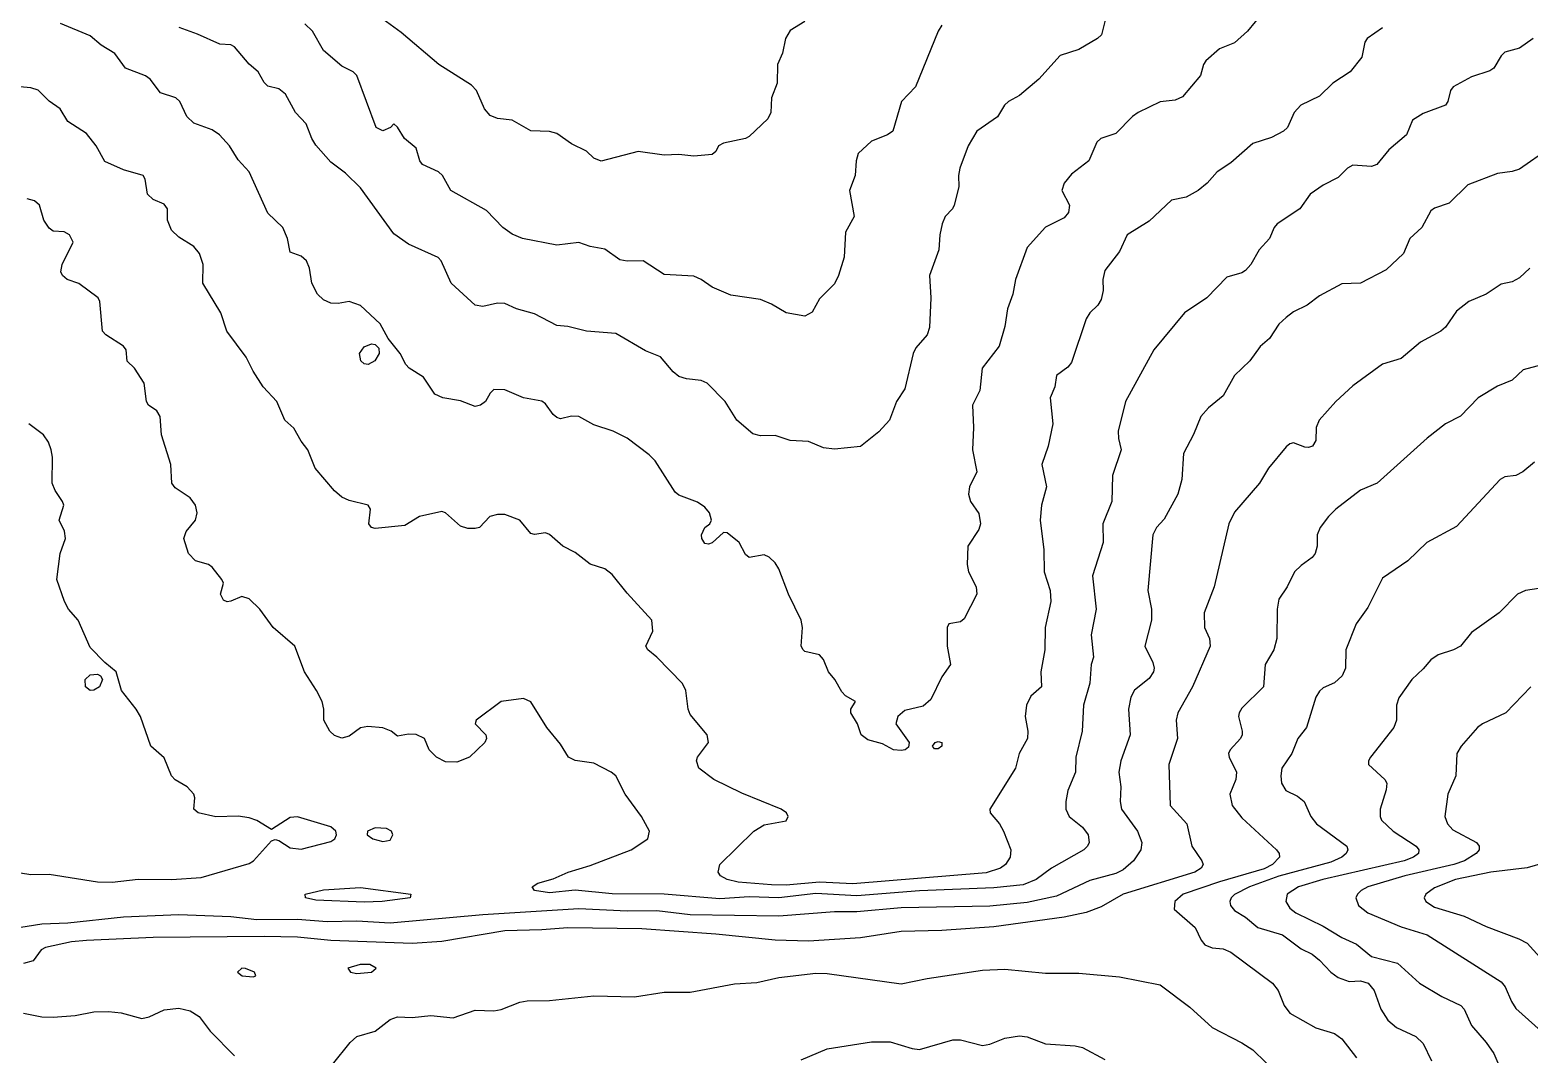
# Model space of a CAD drawing. Header units: inches. Extents: x 3311818 to 3313075, y 1372003 to 1372737.
# Drawn here: x 3312655 to 3312809.3, y 1372517 to 1372622.4 of the extents above; entities that cross this region are included whole.
import ezdxf

# ---------------------------------------------------------------- set-up
doc = ezdxf.new("R2010")
doc.units = ezdxf.units.IN
doc.header["$MEASUREMENT"] = 0

msp = doc.modelspace()

# ---------------------------------------------------------------- linework, layer by layer
for points, elevation in [([(3312781.89, 1372624.15), (3312780.32, 1372622.24), (3312778.97, 1372621.03), (3312777.44, 1372620.41), (3312776.04, 1372619.2), (3312775.77, 1372618.81), (3312775.47, 1372617.67), (3312773.63, 1372615.48), (3312772.87, 1372615.14), (3312771.34, 1372614.98), (3312769.06, 1372613.89), (3312768.47, 1372613.48), (3312766.77, 1372611.71), (3312765.21, 1372611.19), (3312764.82, 1372610.81), (3312763.97, 1372608.9), (3312762.2, 1372607.52), (3312761.45, 1372606.62), (3312761.2, 1372605.86), (3312761.99, 1372604.33), (3312761.9, 1372603.57), (3312761.43, 1372603.03), (3312759.53, 1372602.08), (3312757.62, 1372599.99), (3312756.42, 1372596.71), (3312756.15, 1372595.18), (3312755.62, 1372593.66), (3312755.34, 1372591.87), (3312754.74, 1372589.85), (3312753.02, 1372587.56), (3312752.75, 1372585.27), (3312752.01, 1372583.75), (3312752.12, 1372581.46), (3312752, 1372579.18), (3312752.44, 1372576.89), (3312751.71, 1372575.36), (3312751.61, 1372574.6), (3312751.82, 1372573.84), (3312752.67, 1372572.63), (3312752.85, 1372571.55), (3312752.67, 1372570.96), (3312751.52, 1372569.27), (3312751.45, 1372567.36), (3312751.61, 1372566.6), (3312752.39, 1372565.07), (3312752.45, 1372564.31), (3312751.14, 1372561.79), (3312750.76, 1372561.48), (3312749.56, 1372561.26), (3312749.41, 1372560.88), (3312749.4, 1372558.98), (3312749.73, 1372557.07), (3312748.86, 1372555.8), (3312747.71, 1372553.49), (3312746.95, 1372552.79), (3312745.05, 1372552.35), (3312744.32, 1372551.73), (3312744.12, 1372550.97), (3312745.5, 1372549.07), (3312745.43, 1372548.57), (3312745.09, 1372548.3), (3312744.66, 1372548.23), (3312743.87, 1372548.3), (3312742.76, 1372548.91), (3312741.23, 1372549.34), (3312740.56, 1372549.83), (3312740.16, 1372550.97), (3312739.49, 1372552.12), (3312739.5, 1372552.5), (3312739.96, 1372553.26), (3312738.95, 1372553.84), (3312738.57, 1372554.26), (3312737.84, 1372555.55), (3312737.19, 1372556.31), (3312736.66, 1372557.58), (3312736.28, 1372558.06), (3312734.75, 1372558.42), (3312734.58, 1372558.59), (3312734.37, 1372558.98), (3312734.51, 1372560.88), (3312734.39, 1372561.64), (3312733.07, 1372564.31), (3312732.09, 1372566.93), (3312731.71, 1372567.53), (3312731.08, 1372568.12), (3312730.56, 1372568.35), (3312729.04, 1372568.08), (3312728.66, 1372568.4), (3312727.99, 1372569.65), (3312726.75, 1372570.62), (3312726.37, 1372570.67), (3312725.23, 1372569.61), (3312724.85, 1372569.46), (3312724.46, 1372569.52), (3312724.16, 1372570.03), (3312724.13, 1372570.41), (3312724.46, 1372571.17), (3312724.99, 1372571.55), (3312725.15, 1372571.93), (3312724.94, 1372572.7), (3312724.46, 1372573.26), (3312723.7, 1372573.8), (3312721.8, 1372574.51), (3312721.41, 1372574.8), (3312719.35, 1372578.03), (3312718.75, 1372578.67), (3312716.46, 1372580.36), (3312715.03, 1372581.08), (3312713.03, 1372581.74), (3312711.51, 1372582.6), (3312710.74, 1372582.63), (3312709.6, 1372582.37), (3312709.22, 1372582.48), (3312708.84, 1372582.8), (3312708.08, 1372583.9), (3312707.69, 1372584.17), (3312705.79, 1372584.52), (3312703.88, 1372585.34), (3312702.74, 1372585.39), (3312702.36, 1372585.01), (3312701.9, 1372584.13), (3312701.39, 1372583.75), (3312700.83, 1372583.62), (3312699.31, 1372584.22), (3312697.49, 1372584.51), (3312696.67, 1372584.89), (3312695.5, 1372586.63), (3312694.03, 1372587.56), (3312693.69, 1372587.94), (3312693.11, 1372589.09), (3312691.86, 1372590.61), (3312691.06, 1372592.13), (3312689.02, 1372594.03), (3312687.87, 1372594.43), (3312686.73, 1372594.22), (3312685.97, 1372594.26), (3312685.21, 1372594.59), (3312684.61, 1372595.18), (3312684, 1372596.33), (3312683.78, 1372597.85), (3312683.47, 1372598.61), (3312682.92, 1372599.1), (3312681.78, 1372599.5), (3312681.52, 1372600.9), (3312681.04, 1372602.04), (3312679.49, 1372603.52), (3312677.55, 1372607.76), (3312676.44, 1372609.01), (3312675.54, 1372610.43), (3312674.53, 1372611.57), (3312673.77, 1372612.08), (3312671.87, 1372612.79), (3312671.15, 1372613.48), (3312670.43, 1372615), (3312670.02, 1372615.38), (3312668.44, 1372615.9), (3312667.37, 1372617.29), (3312666.91, 1372617.65), (3312664.85, 1372618.43), (3312663.73, 1372619.96), (3312662.34, 1372620.81), (3312661.2, 1372621.75), (3312658.15, 1372623.02)], 4492), ([(3312734.75, 1372623.24), (3312733.23, 1372622.33), (3312732.76, 1372621.48), (3312732.47, 1372619.98), (3312731.94, 1372618.81), (3312731.9, 1372616.91), (3312731.32, 1372615.38), (3312731.26, 1372613.86), (3312730.94, 1372613.23), (3312729.04, 1372611.4), (3312728.66, 1372611.19), (3312726.37, 1372610.73), (3312725.88, 1372610.43), (3312725.61, 1372609.88), (3312725.23, 1372609.56), (3312723.32, 1372609.38), (3312721.8, 1372609.56), (3312720.27, 1372609.47), (3312717.6, 1372609.86), (3312713.79, 1372608.88), (3312713.03, 1372609.17), (3312712.27, 1372609.89), (3312710.74, 1372610.64), (3312709.22, 1372611.72), (3312708.46, 1372611.93), (3312706.55, 1372612), (3312704.64, 1372613.09), (3312703.12, 1372613.25), (3312702.36, 1372613.58), (3312701.8, 1372614.24), (3312700.95, 1372616.15), (3312700.45, 1372616.7), (3312697.07, 1372618.81), (3312693.21, 1372622.1), (3312690.94, 1372623.77)], 4495), ([(3312794.21, 1372622.6), (3312792.64, 1372621.48), (3312792.39, 1372621.1), (3312792.07, 1372619.58), (3312790.89, 1372618.05), (3312789.09, 1372616.91), (3312787.73, 1372615.57), (3312785.79, 1372614.62), (3312785.13, 1372613.86), (3312784.42, 1372612.33), (3312784.01, 1372611.95), (3312782.78, 1372611.31), (3312780.87, 1372610.68), (3312778.59, 1372608.7), (3312777.18, 1372607.76), (3312776.15, 1372606.62), (3312775.22, 1372605.86), (3312774.01, 1372605.15), (3312772.49, 1372604.86), (3312770.2, 1372602.7), (3312767.93, 1372601.28), (3312767.15, 1372599.57), (3312765.63, 1372597.62), (3312765.43, 1372596.71), (3312765.47, 1372595.56), (3312765.25, 1372594.63), (3312764.92, 1372594.04), (3312764.1, 1372593.25), (3312763.72, 1372592.66), (3312762.2, 1372588.16), (3312761.82, 1372587.66), (3312760.64, 1372586.8), (3312760.5, 1372585.66), (3312759.99, 1372584.51), (3312760.29, 1372581.84), (3312759.81, 1372579.56), (3312759.15, 1372577.65), (3312759.62, 1372575.36), (3312759.11, 1372573.46), (3312758.98, 1372571.93), (3312759.36, 1372568.89), (3312759.37, 1372566.6), (3312760, 1372564.69), (3312760.08, 1372563.55), (3312759.48, 1372560.88), (3312759.47, 1372558.59), (3312759.05, 1372556.31), (3312759.11, 1372554.78), (3312758, 1372553.82), (3312757.56, 1372552.88), (3312757.42, 1372551.73), (3312757.7, 1372550.21), (3312757.66, 1372549.45), (3312756.83, 1372547.92), (3312756.43, 1372546.4), (3312753.78, 1372542.21), (3312753.82, 1372541.82), (3312754.78, 1372540.68), (3312755.21, 1372539.92), (3312755.95, 1372538.01), (3312755.9, 1372537.25), (3312755.41, 1372536.49), (3312754.89, 1372536.11), (3312753.43, 1372535.64), (3312739.71, 1372534.52), (3312736.28, 1372534.7), (3312732.85, 1372534.39), (3312731.32, 1372534.4), (3312727.89, 1372534.67), (3312726.76, 1372534.96), (3312726.09, 1372535.35), (3312725.82, 1372535.73), (3312726, 1372536.49), (3312729.5, 1372539.92), (3312730.56, 1372540.6), (3312732.85, 1372540.99), (3312733.03, 1372541.44), (3312732.86, 1372541.82), (3312732.31, 1372542.21), (3312728.28, 1372543.83), (3312725.4, 1372545.25), (3312723.86, 1372546.4), (3312723.61, 1372547.16), (3312723.72, 1372547.54), (3312724.84, 1372549.07), (3312724.69, 1372549.83), (3312722.94, 1372551.92), (3312722.74, 1372552.5), (3312722.51, 1372554.4), (3312722.18, 1372555.12), (3312719.51, 1372557.84), (3312718.59, 1372558.59), (3312718.38, 1372558.98), (3312719.1, 1372560.5), (3312719.02, 1372561.64), (3312716.46, 1372564.43), (3312714.94, 1372566.35), (3312714.17, 1372566.92), (3312712.65, 1372567.39), (3312711.12, 1372568.62), (3312709.84, 1372569.27), (3312708.46, 1372570.45), (3312708.08, 1372570.62), (3312706.93, 1372570.45), (3312706.55, 1372570.57), (3312705.44, 1372571.93), (3312703.88, 1372572.51), (3312703.12, 1372572.53), (3312702.34, 1372572.32), (3312701.26, 1372571.17), (3312700.83, 1372571.08), (3312700.07, 1372571.08), (3312699.31, 1372571.33), (3312697.78, 1372572.7), (3312697.4, 1372572.83), (3312695.08, 1372572.32), (3312693.59, 1372571.37), (3312690.54, 1372571.09), (3312690.16, 1372571.19), (3312689.89, 1372571.55), (3312690.04, 1372573.08), (3312689.83, 1372573.46), (3312687.87, 1372573.96), (3312687.11, 1372574.31), (3312686.35, 1372574.96), (3312684.35, 1372577.27), (3312683.62, 1372579.18), (3312682.92, 1372580.05), (3312682.16, 1372581.41), (3312681.25, 1372582.23), (3312680.4, 1372584.13), (3312679.02, 1372585.66), (3312677.97, 1372587.27), (3312677.26, 1372588.7), (3312675.27, 1372591.37), (3312674.65, 1372593.28), (3312672.81, 1372596.33), (3312672.84, 1372598.23), (3312672.44, 1372599.38), (3312671.87, 1372600.08), (3312670.34, 1372601.05), (3312669.58, 1372601.78), (3312669.16, 1372602.81), (3312669.16, 1372603.95), (3312668.82, 1372604.44), (3312667.67, 1372604.92), (3312667.12, 1372605.47), (3312666.87, 1372607), (3312666.66, 1372607.38), (3312664.63, 1372607.96), (3312662.72, 1372608.85), (3312661.82, 1372610.43), (3312660.81, 1372611.71), (3312658.91, 1372612.95), (3312658.1, 1372614.24), (3312657, 1372615.05), (3312655.86, 1372616.17), (3312655.1, 1372616.42), (3312652.05, 1372616.7)], 4491), ([(3312765.68, 1372623.39), (3312765.3, 1372621.86), (3312764.88, 1372621.48), (3312762.96, 1372620.35), (3312761.05, 1372619.73), (3312758.85, 1372617.29), (3312756.86, 1372615.64), (3312755.7, 1372615), (3312755.29, 1372614.62), (3312754.57, 1372613.42), (3312752.47, 1372611.95), (3312751.56, 1372610.43), (3312750.71, 1372608.14), (3312750.58, 1372607.38), (3312750.61, 1372606.24), (3312750.13, 1372604.33), (3312749.95, 1372603.95), (3312749.21, 1372603.19), (3312748.89, 1372602.43), (3312748.65, 1372601.28), (3312748.56, 1372599.76), (3312747.6, 1372597.09), (3312747.73, 1372594.8), (3312747.59, 1372591.75), (3312747.33, 1372590.99), (3312746.19, 1372589.65), (3312745.9, 1372589.09), (3312745.05, 1372585.46), (3312744.19, 1372584.13), (3312743.46, 1372582.23), (3312742.38, 1372581.03), (3312740.47, 1372579.52), (3312737.8, 1372579.24), (3312736.66, 1372579.39), (3312735.14, 1372580.01), (3312733.23, 1372580.14), (3312731.71, 1372580.65), (3312730.18, 1372580.6), (3312729.42, 1372580.82), (3312727.77, 1372582.23), (3312726.57, 1372584.13), (3312724.7, 1372586.04), (3312724.08, 1372586.3), (3312722.56, 1372586.47), (3312721.8, 1372586.71), (3312721.21, 1372587.18), (3312719.89, 1372588.75), (3312718.37, 1372589.37), (3312715.32, 1372591.14), (3312712.27, 1372591.37), (3312710.36, 1372591.85), (3312709.22, 1372591.95), (3312706.93, 1372593.16), (3312705.08, 1372593.66), (3312703.88, 1372594.22), (3312703.12, 1372594.26), (3312701.6, 1372593.9), (3312700.83, 1372594.06), (3312698.34, 1372596.33), (3312697.32, 1372598.61), (3312697.02, 1372598.95), (3312693.97, 1372600.32), (3312692.45, 1372601.39), (3312689.02, 1372606.13), (3312687.49, 1372607.62), (3312685.97, 1372608.76), (3312684.44, 1372610.52), (3312684.02, 1372611.19), (3312683.44, 1372612.72), (3312682.35, 1372613.86), (3312681.29, 1372615.77), (3312680.63, 1372616.32), (3312679.49, 1372616.6), (3312679.11, 1372616.97), (3312678.51, 1372618.05), (3312677.58, 1372618.84), (3312676.06, 1372620.63), (3312675.68, 1372620.85), (3312674.54, 1372620.9), (3312672.25, 1372621.95), (3312670.36, 1372622.63)], 4493), ([(3312748.86, 1372622.87), (3312748.47, 1372622.24), (3312746.15, 1372616.53), (3312744.72, 1372615), (3312743.81, 1372611.95), (3312743.27, 1372611.57), (3312741.62, 1372610.94), (3312740.26, 1372609.67), (3312740.05, 1372608.9), (3312739.94, 1372607.38), (3312739.34, 1372605.86), (3312739.82, 1372603.19), (3312738.95, 1372601.57), (3312738.79, 1372599), (3312738.21, 1372597.09), (3312737.8, 1372596.24), (3312736.28, 1372594.72), (3312735.52, 1372593.34), (3312734.75, 1372592.93), (3312732.85, 1372593.25), (3312731.32, 1372594.16), (3312730.18, 1372594.63), (3312727.13, 1372595.07), (3312725.23, 1372595.89), (3312724.08, 1372596.71), (3312723.32, 1372597.03), (3312720.27, 1372597.22), (3312718.1, 1372598.61), (3312716.46, 1372598.57), (3312715.7, 1372598.72), (3312714.17, 1372599.82), (3312712.65, 1372600.08), (3312711.51, 1372600.49), (3312709.22, 1372600.21), (3312705.71, 1372600.9), (3312704.64, 1372601.36), (3312703.68, 1372602.04), (3312701.98, 1372603.78), (3312698.32, 1372605.86), (3312697.46, 1372607.38), (3312697.05, 1372607.76), (3312695.39, 1372608.52), (3312695.14, 1372608.9), (3312694.74, 1372610.19), (3312693.56, 1372611.19), (3312692.83, 1372612.38), (3312692.45, 1372612.7), (3312692.12, 1372612.33), (3312691.31, 1372612), (3312690.65, 1372612.33), (3312688.64, 1372617.67), (3312688.26, 1372618.05), (3312687.11, 1372618.66), (3312685.21, 1372620.27), (3312684.08, 1372622.24), (3312683.3, 1372622.99)], 4494), ([(3312809.71, 1372621.48), (3312808.31, 1372620.51), (3312806.79, 1372620.09), (3312806.41, 1372619.7), (3312805.67, 1372618.43), (3312805.26, 1372618.15), (3312803.36, 1372617.55), (3312801.47, 1372616.53), (3312801.19, 1372616.15), (3312800.94, 1372615), (3312800.68, 1372614.62), (3312798.4, 1372613.79), (3312797.28, 1372613.1), (3312796.68, 1372611.57), (3312794.87, 1372610.05), (3312793.64, 1372608.52), (3312793.07, 1372608.31), (3312791.16, 1372608.47), (3312790.61, 1372608.14), (3312789.64, 1372607.18), (3312788.11, 1372606.4), (3312786.77, 1372605.47), (3312785.69, 1372603.95), (3312783.36, 1372602.43), (3312783.06, 1372602.04), (3312782.58, 1372600.9), (3312781.53, 1372599.76), (3312780.64, 1372598.23), (3312780.11, 1372597.63), (3312779.73, 1372597.38), (3312778.2, 1372596.93), (3312776.13, 1372594.8), (3312773.84, 1372593.28), (3312770.66, 1372589.47), (3312767.75, 1372584.13), (3312767, 1372581.08), (3312767.02, 1372580.32), (3312767.31, 1372579.18), (3312766.43, 1372576.51), (3312766.36, 1372573.84), (3312765.44, 1372571.55), (3312765.46, 1372569.65), (3312764.37, 1372566.22), (3312764.74, 1372562.79), (3312764.24, 1372560.12), (3312764.47, 1372557.83), (3312764.24, 1372557.07), (3312764.09, 1372555.16), (3312763.42, 1372552.88), (3312763.29, 1372550.21), (3312762.64, 1372547.54), (3312762.6, 1372546.02), (3312761.82, 1372544.11), (3312761.62, 1372542.97), (3312761.63, 1372542.21), (3312761.97, 1372541.44), (3312763.34, 1372540.35), (3312763.9, 1372539.54), (3312764.01, 1372538.78), (3312763.85, 1372538.39), (3312763.47, 1372538.01), (3312760.14, 1372536.11), (3312758.55, 1372534.96), (3312757.24, 1372534.41), (3312754.19, 1372534.09), (3312746.57, 1372533.81), (3312740.09, 1372533.29), (3312735.9, 1372533.51), (3312732.09, 1372533.08), (3312729.04, 1372533.18), (3312725.99, 1372532.98), (3312720.27, 1372533.46), (3312714.94, 1372533.49), (3312711.12, 1372533.85), (3312708.46, 1372533.59), (3312706.94, 1372533.82), (3312706.69, 1372534.2), (3312707.29, 1372534.58), (3312708.84, 1372535.03), (3312710.39, 1372535.73), (3312712.65, 1372536.39), (3312716.88, 1372538.01), (3312718.61, 1372539.16), (3312718.78, 1372539.92), (3312717.94, 1372541.44), (3312716.26, 1372543.73), (3312715.29, 1372545.64), (3312714.82, 1372546.02), (3312713.03, 1372546.94), (3312711.12, 1372547.21), (3312710.42, 1372547.54), (3312709.6, 1372548.88), (3312708.21, 1372550.59), (3312706.55, 1372553.25), (3312705.79, 1372553.57), (3312703.5, 1372553.27), (3312700.94, 1372551.35), (3312700.83, 1372550.97), (3312701.91, 1372549.83), (3312702, 1372549.45), (3312701.83, 1372549.07), (3312700.24, 1372547.54), (3312698.93, 1372547.02), (3312697.78, 1372547.07), (3312696.83, 1372547.54), (3312696.08, 1372548.3), (3312695.61, 1372549.45), (3312694.74, 1372549.87), (3312693.97, 1372549.9), (3312692.83, 1372549.69), (3312692.18, 1372550.21), (3312691.31, 1372550.55), (3312689.78, 1372550.69), (3312689.02, 1372550.56), (3312687.87, 1372549.69), (3312687.11, 1372549.51), (3312686.35, 1372549.77), (3312685.88, 1372550.21), (3312685.24, 1372551.35), (3312685.24, 1372552.5), (3312685.08, 1372553.26), (3312684.51, 1372554.4), (3312683.27, 1372556.31), (3312682.27, 1372558.98), (3312680.04, 1372560.88), (3312678.66, 1372562.79), (3312677.58, 1372563.83), (3312676.82, 1372564.08), (3312675.68, 1372563.61), (3312675.3, 1372563.54), (3312674.92, 1372563.7), (3312674.63, 1372564.31), (3312674.94, 1372565.46), (3312674.76, 1372565.84), (3312673.77, 1372567.09), (3312673.39, 1372567.36), (3312672.04, 1372567.74), (3312671.31, 1372568.5), (3312670.83, 1372570.03), (3312671.1, 1372570.76), (3312672.06, 1372571.93), (3312672.23, 1372572.7), (3312672.06, 1372573.46), (3312671.51, 1372574.22), (3312669.96, 1372575.25), (3312669.61, 1372575.75), (3312669.51, 1372577.65), (3312668.54, 1372580.7), (3312668.4, 1372582.61), (3312668.06, 1372583.19), (3312667.19, 1372583.75), (3312667, 1372584.13), (3312666.75, 1372586.04), (3312665.77, 1372587.56), (3312665.01, 1372588.28), (3312664.9, 1372589.47), (3312664.63, 1372589.85), (3312662.82, 1372590.99), (3312662.48, 1372591.37), (3312662.2, 1372594.42), (3312662.01, 1372594.8), (3312660.05, 1372596.28), (3312658.85, 1372596.71), (3312658.35, 1372597.09), (3312658.18, 1372597.47), (3312658.32, 1372598.23), (3312659.45, 1372600.52), (3312659.08, 1372601.28), (3312658.53, 1372601.6), (3312657.38, 1372601.68), (3312657, 1372601.96), (3312656.45, 1372602.81), (3312655.98, 1372604.33), (3312655.48, 1372604.8), (3312654.72, 1372604.99)], 4490), ([(3312811.36, 1372610.18), (3312808.31, 1372608.04), (3312807.55, 1372607.79), (3312806.03, 1372607.59), (3312802.98, 1372606.44), (3312801.07, 1372604.54), (3312799.55, 1372604.03), (3312799.17, 1372603.77), (3312798.26, 1372602.04), (3312797.01, 1372600.9), (3312796.36, 1372599.38), (3312794.59, 1372597.7), (3312791.93, 1372596.33), (3312790.02, 1372596.25), (3312787.73, 1372595.01), (3312786.44, 1372594.04), (3312785.06, 1372593.36), (3312784.3, 1372592.8), (3312783.54, 1372592.1), (3312782.58, 1372590.61), (3312781.63, 1372589.8), (3312780.54, 1372588.32), (3312778.99, 1372586.8), (3312777.82, 1372584.74), (3312776.3, 1372583.48), (3312775.52, 1372582.61), (3312774.77, 1372580.76), (3312773.74, 1372578.79), (3312773.55, 1372576.13), (3312773.16, 1372574.6), (3312771.72, 1372572.05), (3312770.94, 1372571.17), (3312770.57, 1372570.41), (3312770.05, 1372564.69), (3312770.45, 1372562.79), (3312770.45, 1372561.64), (3312769.74, 1372558.98), (3312770.58, 1372557.29), (3312770.7, 1372556.69), (3312770.63, 1372556.31), (3312770.2, 1372555.65), (3312768.68, 1372554.45), (3312768.29, 1372553.73), (3312768.08, 1372552.5), (3312768.23, 1372549.83), (3312767.27, 1372547.16), (3312767.07, 1372546.02), (3312767.28, 1372544.49), (3312767.2, 1372542.97), (3312767.34, 1372542.21), (3312768.98, 1372539.92), (3312769.43, 1372538.78), (3312769.34, 1372538.01), (3312768.57, 1372536.87), (3312767.53, 1372535.96), (3312766.77, 1372535.57), (3312764.1, 1372534.85), (3312760.67, 1372533.25), (3312757.62, 1372532.58), (3312753.81, 1372532.22), (3312744.66, 1372532.05), (3312740.09, 1372531.62), (3312737.8, 1372531.62), (3312732.09, 1372531.17), (3312722.94, 1372531.34), (3312719.51, 1372531.73), (3312716.46, 1372531.71), (3312711.51, 1372531.93), (3312701.6, 1372531.34), (3312692.07, 1372530.46), (3312688.64, 1372530.66), (3312685.59, 1372530.61), (3312682.54, 1372530.84), (3312678.35, 1372530.8), (3312675.68, 1372531.11), (3312670.34, 1372531.33), (3312664.63, 1372531.1), (3312658.91, 1372530.48), (3312656.24, 1372530.35), (3312651.67, 1372529.64)], 4489), ([(3312809.36, 1372597.85), (3312808.31, 1372596.87), (3312807.55, 1372596.46), (3312806.41, 1372596.2), (3312804.89, 1372595.18), (3312803.09, 1372594.42), (3312801.83, 1372593.45), (3312800.69, 1372591.79), (3312800.21, 1372591.37), (3312798.11, 1372590.23), (3312796.12, 1372588.58), (3312794.21, 1372587.97), (3312791.16, 1372585.75), (3312789.4, 1372584.13), (3312787.7, 1372582.23), (3312787.38, 1372581.46), (3312787.35, 1372580.14), (3312787.01, 1372579.56), (3312786.59, 1372579.4), (3312786.21, 1372579.45), (3312785.06, 1372579.88), (3312784.68, 1372579.78), (3312784.3, 1372579.46), (3312782.49, 1372577.27), (3312781.54, 1372575.75), (3312778.97, 1372572.74), (3312778.38, 1372571.55), (3312776.87, 1372565.07), (3312775.84, 1372562.41), (3312775.9, 1372560.88), (3312776.39, 1372559.74), (3312776.47, 1372558.98), (3312774.65, 1372554.78), (3312773.13, 1372552.12), (3312772.98, 1372551.35), (3312773.11, 1372549.45), (3312772.22, 1372546.78), (3312772.37, 1372542.59), (3312774.06, 1372540.68), (3312774.59, 1372538.39), (3312775.63, 1372536.87), (3312775.74, 1372536.49), (3312775.54, 1372536.11), (3312774.9, 1372535.73), (3312767.53, 1372533.45), (3312765.25, 1372532.16), (3312763.72, 1372531.55), (3312761.43, 1372531.07), (3312754.19, 1372530.08), (3312748.86, 1372529.7), (3312744.66, 1372529.6), (3312740.47, 1372528.95), (3312735.14, 1372528.62), (3312731.71, 1372528.73), (3312725.61, 1372529.33), (3312717.98, 1372529.88), (3312710.36, 1372530), (3312707.69, 1372529.77), (3312703.88, 1372529.68), (3312697.4, 1372528.59), (3312694.35, 1372528.39), (3312685.97, 1372528.68), (3312682.54, 1372529.01), (3312679.11, 1372529.1), (3312667.67, 1372528.99), (3312660.81, 1372528.69), (3312659.29, 1372528.53), (3312656.62, 1372527.95), (3312656.15, 1372527.72), (3312655.33, 1372526.58), (3312654.34, 1372526.32)], 4488), ([(3312689.8, 1372587.94), (3312689.4, 1372588.02), (3312689.07, 1372588.32), (3312688.92, 1372589.09), (3312689.4, 1372589.77), (3312690.16, 1372590.06), (3312690.54, 1372590.02), (3312690.92, 1372589.64), (3312690.93, 1372589.09), (3312690.51, 1372588.32), (3312689.8, 1372587.94)], 4492), ([(3312810.6, 1372587.92), (3312808.7, 1372587.4), (3312807.55, 1372586.34), (3312806.03, 1372585.72), (3312804.05, 1372584.51), (3312802.22, 1372582.64), (3312800.69, 1372581.84), (3312798.79, 1372580.37), (3312793.65, 1372575.75), (3312791.93, 1372575.03), (3312789.42, 1372573.08), (3312788.64, 1372572.32), (3312787.79, 1372571.17), (3312787.48, 1372570.41), (3312787.5, 1372569.27), (3312787.29, 1372568.5), (3312786.97, 1372568.08), (3312785.83, 1372567.28), (3312785.15, 1372566.6), (3312784.39, 1372565.07), (3312783.54, 1372563.82), (3312783.37, 1372562.79), (3312783.34, 1372559.74), (3312783.01, 1372558.59), (3312782.12, 1372557.07), (3312781.97, 1372554.78), (3312779.73, 1372552.58), (3312779.44, 1372552.12), (3312779.37, 1372551.73), (3312779.78, 1372550.21), (3312779.75, 1372549.83), (3312779.58, 1372549.45), (3312778.52, 1372548.3), (3312778.37, 1372547.92), (3312778.41, 1372547.54), (3312779.19, 1372546.02), (3312779.1, 1372545.25), (3312778.51, 1372543.73), (3312778.75, 1372542.59), (3312779.73, 1372541.31), (3312783.3, 1372538.01), (3312783.57, 1372537.63), (3312783.6, 1372537.25), (3312782.87, 1372536.49), (3312782.02, 1372536.05), (3312777.44, 1372534.73), (3312773.68, 1372533.44), (3312772.83, 1372532.68), (3312772.76, 1372531.92), (3312774.92, 1372530.01), (3312775.54, 1372528.71), (3312775.92, 1372528.22), (3312776.68, 1372527.93), (3312777.82, 1372527.84), (3312778.59, 1372527.49), (3312782.87, 1372524.29), (3312783.47, 1372523.53), (3312784.07, 1372522.01), (3312784.68, 1372521.19), (3312787.35, 1372519.7), (3312789.26, 1372519.1), (3312790.02, 1372518.55), (3312791.54, 1372516.61)], 4487), ([(3312651.67, 1372536.03), (3312655.1, 1372535.49), (3312657, 1372535.5), (3312661.96, 1372534.72), (3312663.48, 1372534.68), (3312666.15, 1372534.99), (3312669.58, 1372534.95), (3312672.63, 1372535.16), (3312677.58, 1372536.59), (3312678, 1372536.87), (3312679.87, 1372538.94), (3312680.25, 1372539.09), (3312680.63, 1372538.98), (3312681.78, 1372538.21), (3312682.92, 1372538.07), (3312685.97, 1372538.88), (3312686.4, 1372539.16), (3312686.56, 1372539.54), (3312686.47, 1372539.92), (3312685.97, 1372540.38), (3312682.54, 1372541.42), (3312681.78, 1372541.33), (3312679.87, 1372540.09), (3312678.35, 1372541.02), (3312677.58, 1372541.3), (3312676.44, 1372541.46), (3312674.15, 1372541.41), (3312672.31, 1372541.82), (3312671.87, 1372542.21), (3312671.98, 1372543.35), (3312671.87, 1372543.73), (3312671.2, 1372544.49), (3312669.96, 1372545.23), (3312669.58, 1372545.62), (3312668.82, 1372547.49), (3312667.45, 1372548.69), (3312666.39, 1372551.73), (3312665.95, 1372552.5), (3312664.43, 1372554.4), (3312663.87, 1372556.31), (3312662.72, 1372557.27), (3312661.2, 1372558.84), (3312659.97, 1372561.64), (3312658.99, 1372562.79), (3312658.55, 1372563.55), (3312657.76, 1372565.84), (3312658.12, 1372568.5), (3312658.65, 1372570.03), (3312658.57, 1372570.79), (3312658.01, 1372571.93), (3312658.48, 1372573.46), (3312658.37, 1372573.84), (3312657.59, 1372574.98), (3312657.3, 1372575.75), (3312657.32, 1372578.41), (3312657.18, 1372579.18), (3312656.92, 1372579.94), (3312656.41, 1372580.7), (3312654.88, 1372581.84)], 4489), ([(3312809.84, 1372577.91), (3312808.64, 1372576.89), (3312807.93, 1372576.54), (3312806.79, 1372576.39), (3312806.3, 1372576.13), (3312801.83, 1372571.29), (3312798.77, 1372569.65), (3312796.82, 1372567.74), (3312794.21, 1372565.96), (3312792.69, 1372562.96), (3312791.48, 1372561.26), (3312790.42, 1372558.59), (3312790.4, 1372556.69), (3312790.07, 1372555.93), (3312789.26, 1372555.2), (3312788.11, 1372554.67), (3312787.73, 1372554.35), (3312787.35, 1372553.71), (3312786.38, 1372550.59), (3312785.51, 1372549.45), (3312784.89, 1372547.92), (3312783.85, 1372546.4), (3312783.74, 1372545.64), (3312783.82, 1372544.87), (3312784.26, 1372544.11), (3312785.45, 1372543.54), (3312786.14, 1372542.97), (3312786.84, 1372541.44), (3312787.42, 1372540.68), (3312790.53, 1372538.39), (3312790.65, 1372538.01), (3312790.47, 1372537.63), (3312790.03, 1372537.25), (3312788.88, 1372536.73), (3312783.54, 1372535.29), (3312780.52, 1372534.2), (3312778.97, 1372533.4), (3312778.62, 1372533.06), (3312778.5, 1372532.68), (3312778.57, 1372532.3), (3312778.97, 1372531.77), (3312780.11, 1372531.07), (3312781.39, 1372530.01), (3312783.91, 1372529.25), (3312785.83, 1372527.83), (3312786.97, 1372527.27), (3312787.73, 1372526.66), (3312788.88, 1372525.41), (3312789.64, 1372524.88), (3312790.78, 1372524.45), (3312791.93, 1372524.55), (3312792.73, 1372524.29), (3312793.35, 1372523.53), (3312794.03, 1372521.62), (3312794.74, 1372520.48), (3312795.66, 1372519.72), (3312797.64, 1372518.8), (3312798.4, 1372518.08), (3312799.24, 1372516.29)], 4486), ([(3312810.98, 1372564.99), (3312808.94, 1372564.69), (3312808.11, 1372564.31), (3312806.2, 1372562.41), (3312803.36, 1372560.36), (3312802.22, 1372558.97), (3312801.51, 1372558.59), (3312799.93, 1372558.08), (3312799.17, 1372557.57), (3312798.4, 1372556.62), (3312797.23, 1372555.55), (3312795.9, 1372553.64), (3312795.65, 1372552.88), (3312795.64, 1372551.35), (3312795.38, 1372550.59), (3312792.96, 1372547.54), (3312792.75, 1372547.16), (3312792.77, 1372546.78), (3312794.45, 1372545.25), (3312794.65, 1372544.87), (3312794.59, 1372544.18), (3312793.95, 1372542.21), (3312793.95, 1372541.44), (3312794.12, 1372541.06), (3312795.32, 1372539.92), (3312797.68, 1372538.39), (3312797.96, 1372538.01), (3312797.91, 1372537.63), (3312797.41, 1372537.25), (3312796.43, 1372536.87), (3312788.06, 1372534.96), (3312785.56, 1372534.2), (3312784.39, 1372533.44), (3312784.26, 1372532.68), (3312784.68, 1372532.01), (3312785.3, 1372531.53), (3312788.11, 1372530.16), (3312790.02, 1372528.98), (3312791.54, 1372528.31), (3312793.07, 1372527.05), (3312795.74, 1372526.35), (3312798, 1372524.29), (3312800.31, 1372522.91), (3312802.28, 1372522.01), (3312802.6, 1372521.62), (3312803.36, 1372519.95), (3312804.88, 1372518.19), (3312805.67, 1372517.05), (3312808.46, 1372510.57)], 4485), ([(3312662.16, 1372554.78), (3312661.58, 1372554.43), (3312661.2, 1372554.41), (3312660.71, 1372554.78), (3312660.7, 1372555.55), (3312661.2, 1372556.03), (3312661.96, 1372556.08), (3312662.25, 1372555.93), (3312662.47, 1372555.55), (3312662.16, 1372554.78)], 4489), ([(3312809.46, 1372554.77), (3312806.91, 1372552.12), (3312804.5, 1372550.98), (3312803.97, 1372550.59), (3312802.3, 1372548.69), (3312801.85, 1372547.92), (3312801.75, 1372545.64), (3312800.94, 1372543.73), (3312800.62, 1372541.44), (3312800.88, 1372540.68), (3312801.45, 1372540.07), (3312803.87, 1372538.78), (3312804.17, 1372538.39), (3312804.15, 1372538.01), (3312803.85, 1372537.63), (3312802.64, 1372536.87), (3312801.56, 1372536.49), (3312796.5, 1372535.34), (3312792.7, 1372534.2), (3312792.02, 1372533.82), (3312791.63, 1372533.44), (3312791.47, 1372533.06), (3312791.75, 1372532.3), (3312792.71, 1372531.53), (3312796.12, 1372530.08), (3312798.79, 1372529.28), (3312806.41, 1372524.44), (3312806.84, 1372523.91), (3312807.48, 1372522.39), (3312807.93, 1372521.69), (3312811.85, 1372518.19)], 4484), ([(3312748.87, 1372548.69), (3312748.48, 1372548.39), (3312748.09, 1372548.41), (3312747.88, 1372548.69), (3312748.17, 1372549.07), (3312748.48, 1372549.17), (3312748.86, 1372549.07), (3312748.87, 1372548.69)], 4492), ([(3312692.07, 1372539), (3312692.36, 1372539.54), (3312692.21, 1372539.92), (3312691.69, 1372540.2), (3312690.54, 1372540.28), (3312689.73, 1372539.92), (3312689.7, 1372539.54), (3312690.29, 1372539.16), (3312691.31, 1372538.88), (3312692.07, 1372539)], 4489), ([(3312810.98, 1372536.72), (3312809.08, 1372536.17), (3312805.36, 1372535.73), (3312801.73, 1372534.96), (3312799.55, 1372534.1), (3312798.66, 1372533.44), (3312798.5, 1372533.06), (3312798.65, 1372532.68), (3312799.55, 1372532.12), (3312802.6, 1372531.19), (3312804.88, 1372530.14), (3312808.24, 1372528.87), (3312809.08, 1372528.4), (3312811.36, 1372525.89)], 4483), ([(3312691.24, 1372532.68), (3312689.4, 1372532.62), (3312684.44, 1372532.85), (3312683.38, 1372533.06), (3312683.33, 1372533.44), (3312685.21, 1372533.89), (3312689.02, 1372534.12), (3312694.21, 1372533.44), (3312694.13, 1372533.06), (3312691.24, 1372532.68)], 4490), ([(3312677.97, 1372524.96), (3312678.26, 1372525.05), (3312678.13, 1372525.44), (3312677.2, 1372525.81), (3312676.82, 1372525.82), (3312676.35, 1372525.44), (3312676.86, 1372525.05), (3312677.97, 1372524.96)], 4487), ([(3312686.14, 1372515.91), (3312687.97, 1372518.19), (3312688.64, 1372518.8), (3312690.54, 1372519.35), (3312692.07, 1372520.54), (3312692.83, 1372520.82), (3312694.35, 1372520.75), (3312696.26, 1372520.98), (3312698.55, 1372520.74), (3312700.83, 1372521.53), (3312702.74, 1372521.46), (3312703.5, 1372521.58), (3312705.41, 1372522.33), (3312706.17, 1372522.48), (3312708.46, 1372522.52), (3312713.03, 1372522.98), (3312717.22, 1372522.87), (3312720.27, 1372523.35), (3312722.94, 1372523.35), (3312727.51, 1372524.22), (3312729.8, 1372524.37), (3312732.09, 1372524.86), (3312735.9, 1372525.33), (3312737.04, 1372525.3), (3312744.66, 1372524.22), (3312747.33, 1372524.76), (3312753.05, 1372525.62), (3312755.34, 1372525.73), (3312759.53, 1372525.33), (3312762.96, 1372525.33), (3312767.15, 1372524.95), (3312771.34, 1372524.11), (3312774.39, 1372521.82), (3312776.68, 1372519.72), (3312779.73, 1372518.16), (3312780.85, 1372517.43), (3312783.54, 1372514.84)], 4488), ([(3312690.16, 1372525.43), (3312690.65, 1372525.82), (3312689.97, 1372526.2), (3312688.98, 1372526.2), (3312687.71, 1372525.82), (3312687.98, 1372525.44), (3312688.64, 1372525.29), (3312690.16, 1372525.43)], 4487), ([(3312654.34, 1372521.2), (3312656.24, 1372520.83), (3312657.38, 1372520.78), (3312659.67, 1372520.95), (3312661.58, 1372521.33), (3312663.1, 1372521.38), (3312664.38, 1372521.24), (3312666.53, 1372520.65), (3312667.29, 1372520.83), (3312668.82, 1372521.56), (3312670.34, 1372521.71), (3312671.49, 1372521.44), (3312672.42, 1372520.86), (3312673.54, 1372519.34), (3312676.06, 1372516.8)], 4488), ([(3312734.37, 1372516.41), (3312737.04, 1372517.54), (3312741.62, 1372518.24), (3312743.52, 1372518.27), (3312745.81, 1372517.57), (3312746.57, 1372517.48), (3312750, 1372518.46), (3312750.76, 1372518.47), (3312753.05, 1372517.87), (3312753.81, 1372518.02), (3312755.34, 1372518.62), (3312756.86, 1372518.87), (3312757.62, 1372518.76), (3312759.53, 1372518.05), (3312762.58, 1372517.84), (3312763.34, 1372517.67), (3312765.63, 1372516.44)], 4489)]:
    msp.add_lwpolyline(points, dxfattribs=dict(elevation=elevation))

doc.saveas('drawing.dxf')
